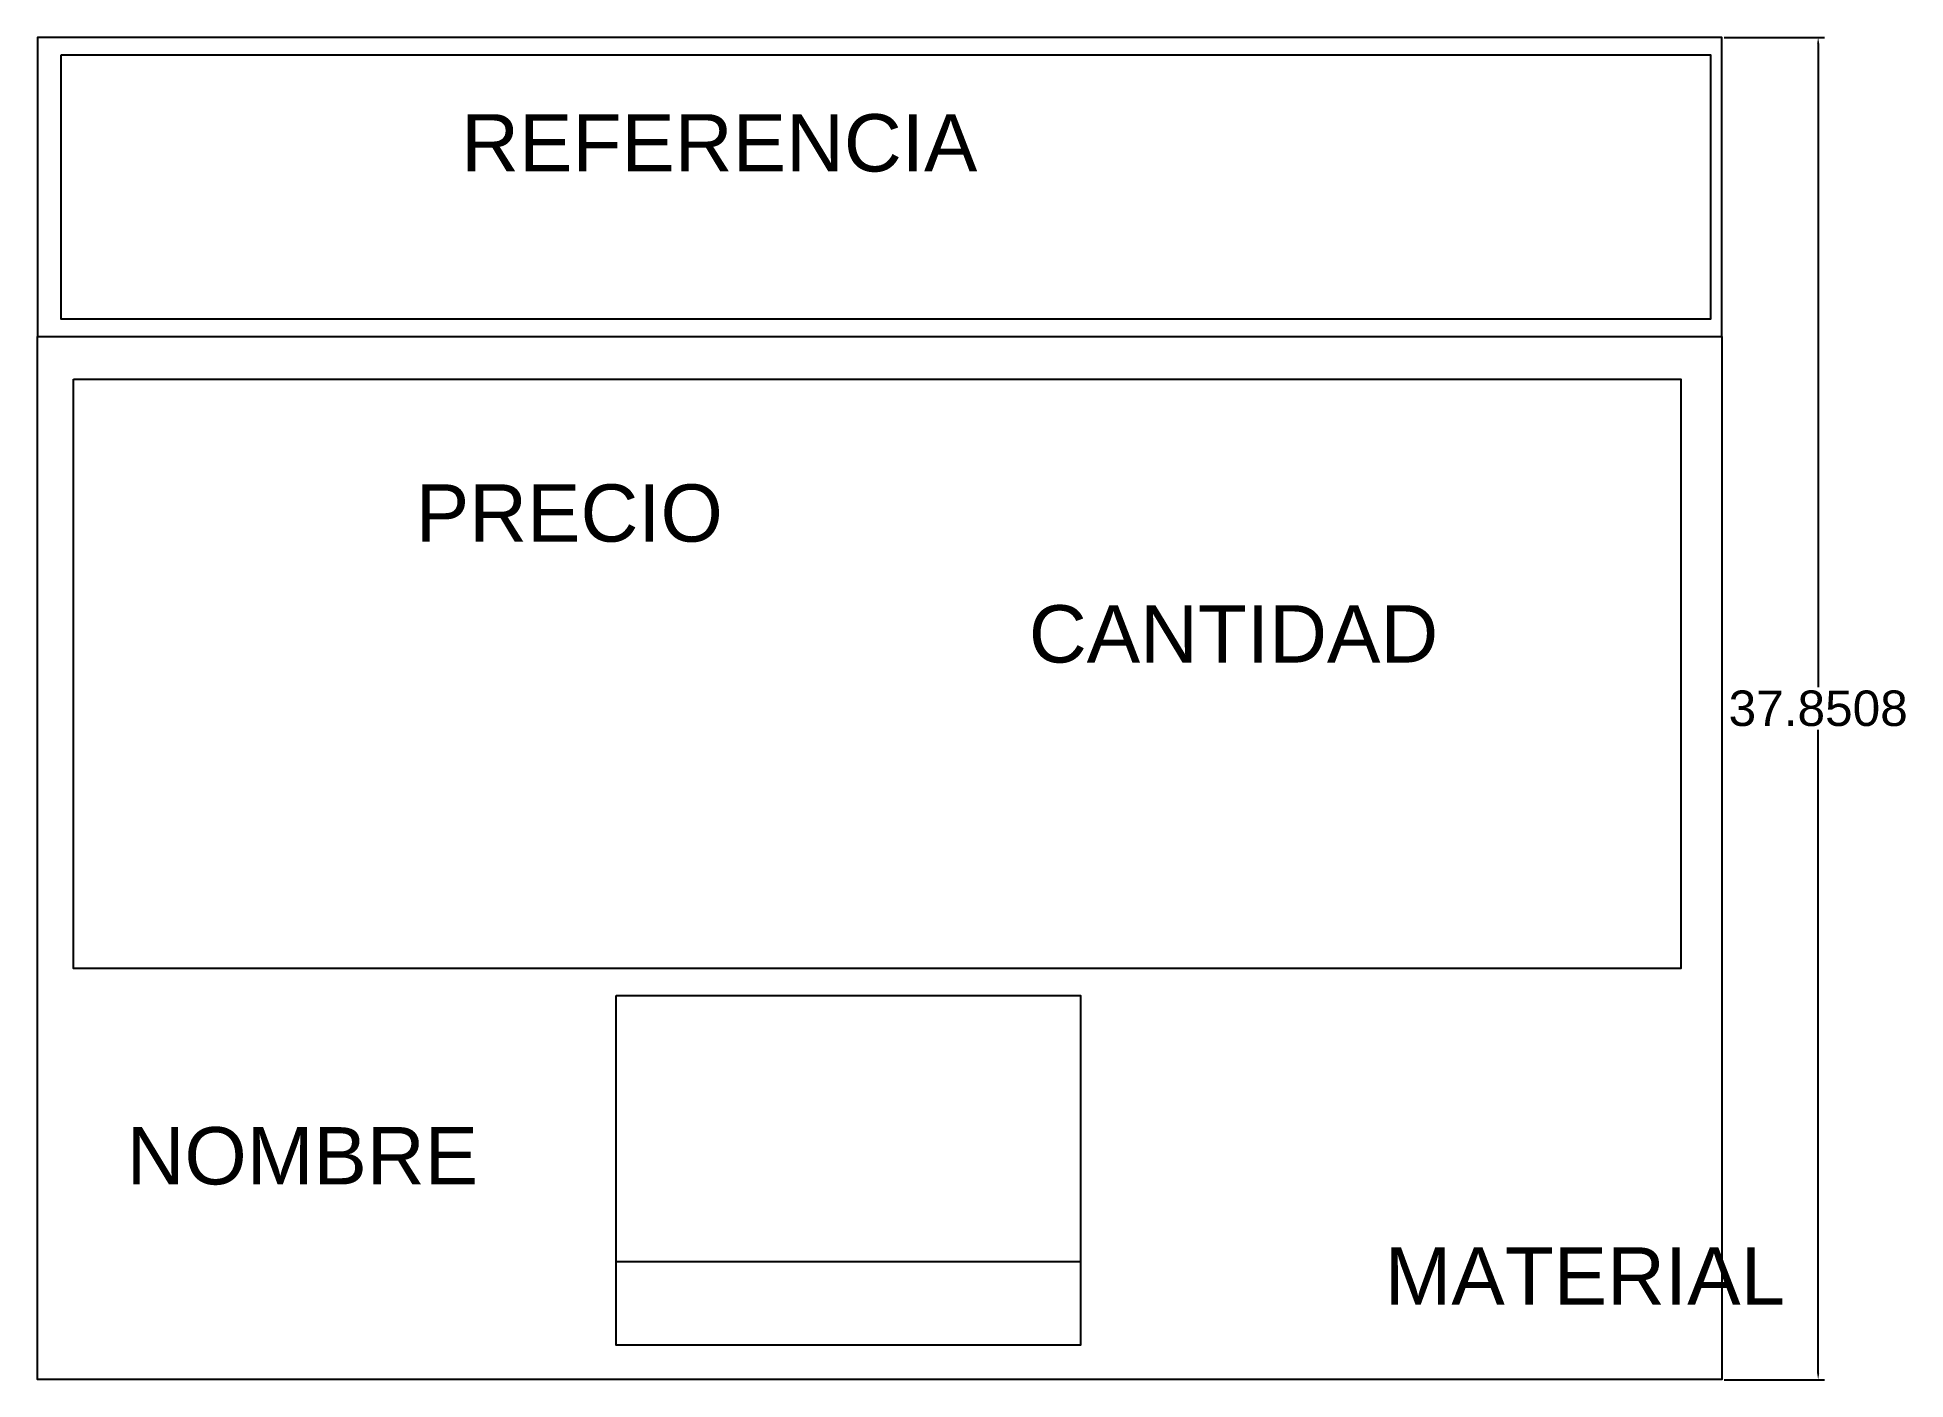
# Model space of a CAD drawing. Header units: inches. Extents: x 19.9 to 72.6, y 7.2 to 45.
import ezdxf

# ---------------------------------------------------------------- set-up
doc = ezdxf.new("R2010")
doc.units = ezdxf.units.IN
doc.header["$MEASUREMENT"] = 0
doc.styles.get("Standard").update_dxf_attribs({"font": 'arial.ttf'})
doc.dimstyles.get("Standard").update_dxf_attribs({"dimtxt": 0.18, "dimasz": 0.18, "dimexe": 0.18, "dimexo": 0.0625, "dimgap": 0.09, "dimtad": 0, "dimtih": 1, "dimtoh": 1, "dimdec": 4, "dimzin": 0, "dimdsep": 46, "dimtxsty": 'Standard', "dimcen": 0.09, "dimadec": 0, "dimazin": 0, "dimtfac": 1, "dimtdec": 4, "dimtofl": 0, "dimtmove": 0, "dimatfit": 3, "dimfxl": 1, "dimtolj": 1, "dimtzin": 0, "dimarcsym": 0})

# ---------------------------------------------------------------- blocks, each defined once
blk = doc.blocks.new('*D3')
at = {"color": 0, "lineweight": -2, "transparency": 16777216}
for p, q in [((67.472, 45.015), (70.305, 45.015)), ((70.125, 44.835), (70.125, 26.691)), ((70.125, 7.344), (70.125, 25.489)), ((67.472, 7.164), (70.305, 7.164))]:
    blk.add_line(p, q, dxfattribs=at)
at = {"color": 0, "transparency": 16777216}
for points in [[(70.095, 44.835), (70.155, 44.835), (70.125, 45.015)], [(70.095, 7.344), (70.155, 7.344), (70.125, 7.164)]]:
    blk.add_solid(points, dxfattribs=at)
at = {"layer": 'Defpoints', "color": 0, "transparency": 16777216}
for p in [(67.409, 45.015), (67.409, 7.164), (70.125, 7.164)]:
    blk.add_point(p, dxfattribs=at)
at = {"color": 0, "transparency": 16777216, "insert": (70.125, 26.09), "char_height": 1, "attachment_point": 5}
blk.add_mtext('\\A1;37.8508', dxfattribs=at)

msp = doc.modelspace()

# ---------------------------------------------------------------- linework, layer by layer
msp.add_line((36.24791, 10.49671), (49.3356, 10.49671))
for points in [[(19.94006, 36.58312), (67.4091, 36.58312), (67.4091, 45.01523), (19.94006, 45.01523)], [(20.61106, 44.52481), (67.09278, 44.52481), (67.09278, 37.06593), (20.61106, 37.06593)], [(19.94006, 36.58312), (67.4091, 36.58312), (67.4091, 7.16443), (19.94006, 7.16443)], [(20.95399, 35.37672), (66.2578, 35.37672), (66.2578, 18.75365), (20.95399, 18.75365)], [(36.24791, 17.99918), (49.3356, 17.99918), (49.3356, 8.13679), (36.24791, 8.13679)]]:
    msp.add_lwpolyline(points, close=True)

# ---------------------------------------------------------------- texts
for tag, p, s, height, flags in [('REFERENCIA', (31.88409, 41.23242), 'E56D4FE1561E65DG4E', 1.6157311, 5), ('PRECIO', (30.60426, 30.79414), '900', 1.615731, 1), ('CANTIDAD', (47.8819, 27.38572), '1', 1.61573, 1), ('MATERIAL', (57.9072, 9.27849), 'PLASTICO', 1.615731, 1)]:
    msp.add_attdef(tag, p, s, height=height, dxfattribs=dict(flags=flags))
msp.add_attdef('NOMBRE', (22.45509, 12.67032), 'PORTATILBL1', height=1.6157311)

# ---------------------------------------------------------------- dimensions: what is measured, and where the dimension line sits
dim = msp.add_linear_dim(base=(70.12548, 7.16443), p1=(67.4091, 45.01523), p2=(67.4091, 7.16443), angle=90, dimstyle='Standard', override={"dimtxt": 1})
dim.commit()
dim.dimension.update_dxf_attribs({"geometry": '*D3', "text_midpoint": (70.12548, 26.08983)})

doc.saveas('drawing.dxf')
